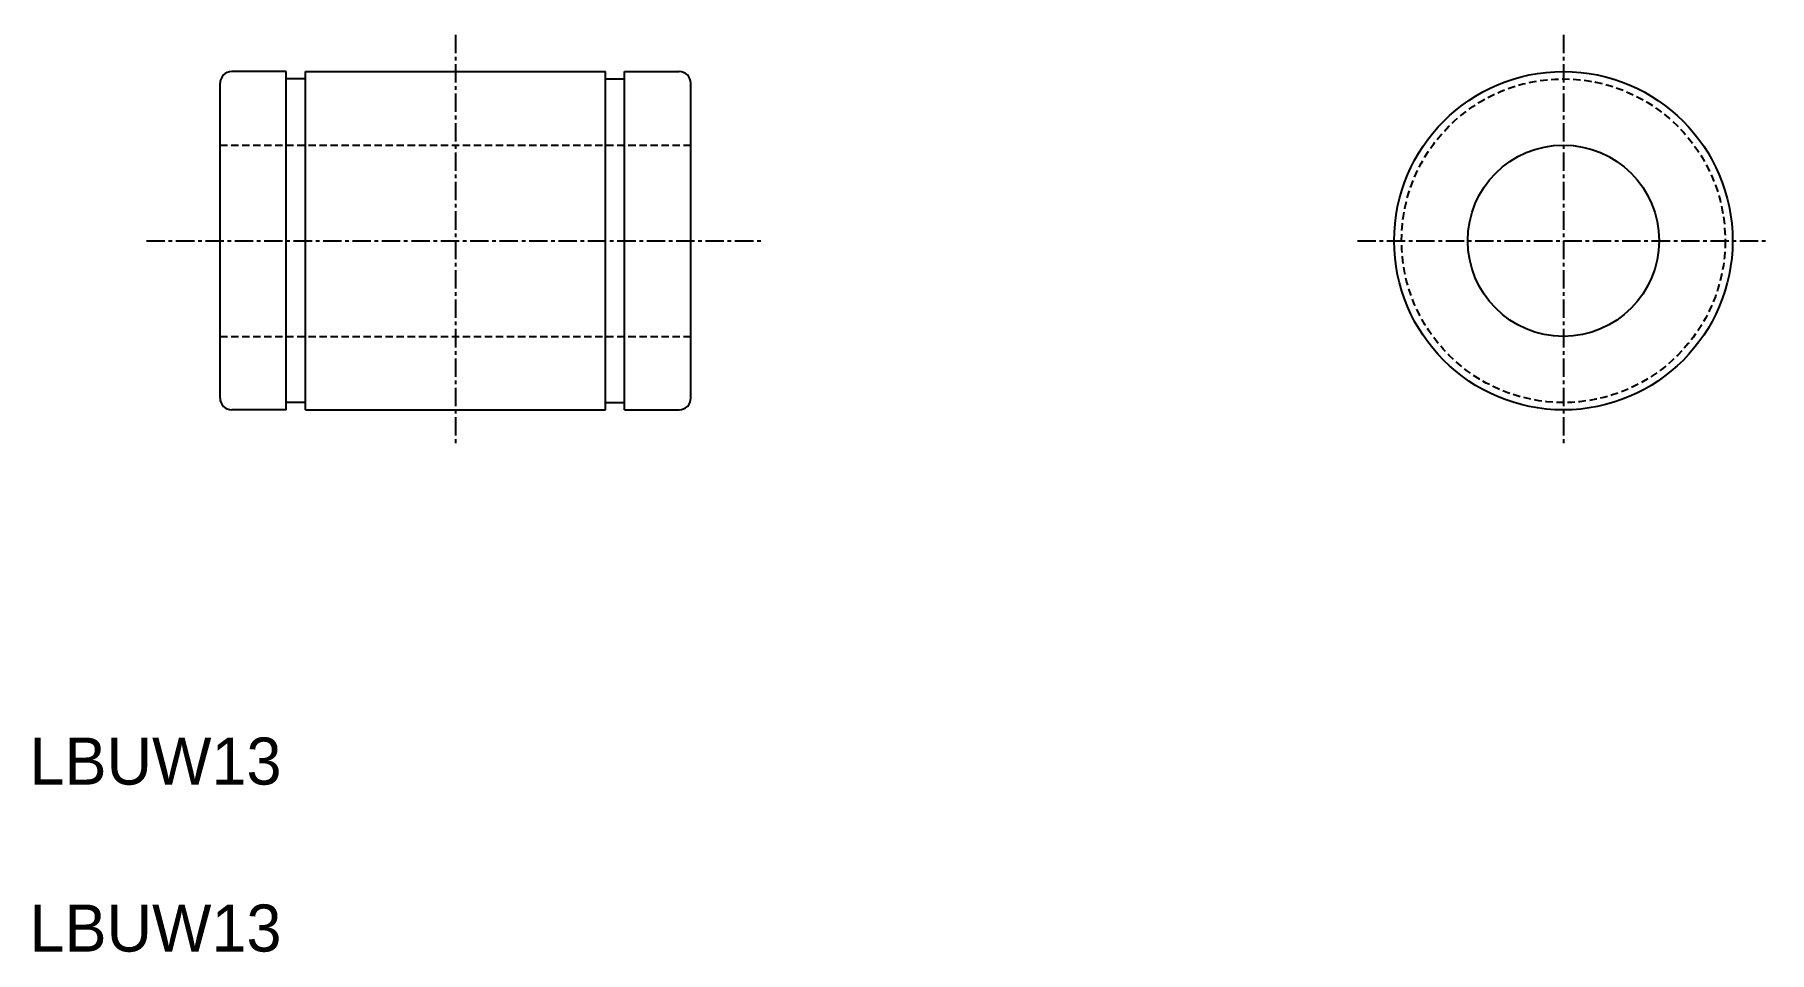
# Model space of a CAD drawing. Extents: x 57 to 174, y 158 to 221.
import ezdxf

# ---------------------------------------------------------------- set-up
doc = ezdxf.new("R2010")
doc.units = 0
doc.linetypes.add('CENTER', pattern=[2, 1.25, -0.25, 0.25, -0.25])
doc.linetypes.add('DASHED', pattern=[0.75, 0.5, -0.25])
doc.layers.get('0').update_dxf_attribs({"linetype": 'CONTINUOUS'})
doc.layers.add('CENTER', color=1, linetype='CENTER')

msp = doc.modelspace()

# ---------------------------------------------------------------- linework, layer by layer
for p, q in [((73.67, 218.18), (69.97, 218.18)), ((71.82, 218.18), (71.82, 218.18)), ((72.74, 218.18), (72.74, 218.18)), ((73.67, 195.18), (73.67, 218.18)), ((74.97, 218.18), (95.37, 218.18)), ((74.97, 195.18), (74.97, 218.18)), ((95.37, 195.18), (95.37, 218.18)), ((96.67, 195.18), (96.67, 218.18)), ((96.67, 218.18), (100.37, 218.18)), ((69.17, 195.98), (69.17, 217.38)), ((74.97, 217.68), (73.67, 217.68)), ((95.37, 217.68), (96.67, 217.68)), ((101.17, 195.98), (101.17, 217.38)), ((73.67, 195.18), (69.97, 195.18)), ((74.97, 195.68), (73.67, 195.68)), ((74.97, 195.18), (95.37, 195.18)), ((95.37, 195.68), (96.67, 195.68)), ((96.67, 195.18), (100.37, 195.18))]:
    msp.add_line(p, q)
at = {"color": 3, "linetype": 'DASHED'}
for p, q in [((69.17, 213.18), (101.17, 213.18)), ((69.17, 200.18), (101.17, 200.18))]:
    msp.add_line(p, q, dxfattribs=at)
for radius in [11.5, 6.5]:
    msp.add_circle((160.48, 206.68), radius)
msp.add_circle((160.48, 206.68), 11, dxfattribs=at)
for centre, start, end in [((69.97, 217.38), 90, 180), ((100.37, 217.38), 0, 90), ((69.97, 195.98), 180, 270), ((100.37, 195.98), 270, 0)]:
    msp.add_arc(centre, 0.8, start, end)
at = {"layer": 'CENTER', "color": 1, "linetype": 'CENTER'}
for p, q in [((85.17, 220.68), (85.17, 192.68)), ((160.48, 220.68), (160.48, 192.68)), ((64.17, 206.68), (106.17, 206.68)), ((146.48, 206.68), (174.48, 206.68))]:
    msp.add_line(p, q, dxfattribs=at)

# ---------------------------------------------------------------- texts
for p in [(56.22, 169.71), (56.22, 158.36)]:
    msp.add_text('LBUW13', height=3.2).set_placement(p)

doc.saveas('drawing.dxf')
